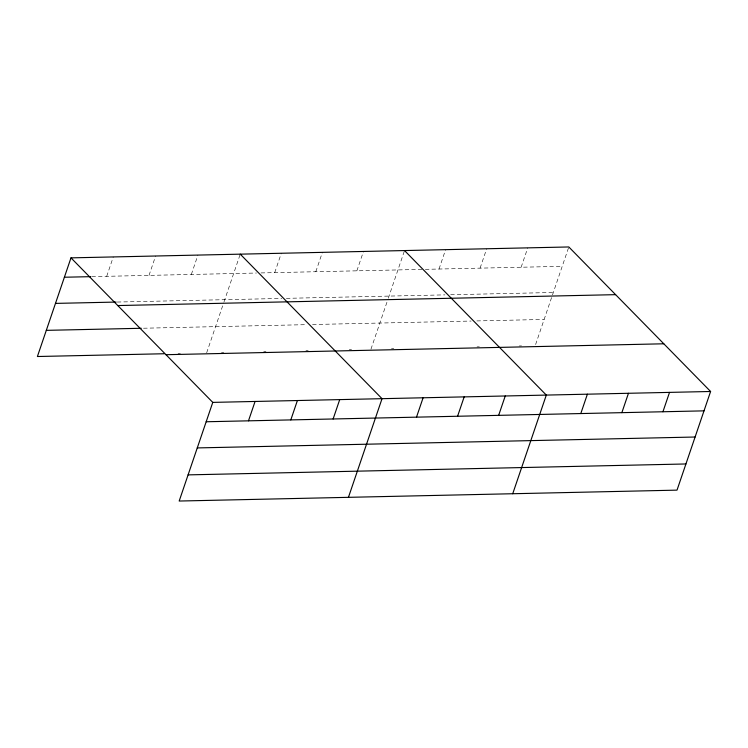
<?xml version="1.0" encoding="UTF-8"?>
<svg xmlns="http://www.w3.org/2000/svg" width="748" height="748" viewBox="0 0 748 748"><rect width="100%" height="100%" fill="white"/><g stroke="black" fill="none" stroke-linecap="round" stroke-linejoin="round"><path stroke-width="0.56" stroke-dasharray="3.74 2.81" d="M106.702 276.311L113.294 256.938M149.02 275.386L155.612 256.012M191.338 274.46L197.93 255.087M206.663 352.804L223.643 302.931M224.017 301.846L240.248 254.161M274.722 272.627L281.313 253.263M315.796 271.73L322.388 252.366M356.871 270.832L363.463 251.459M370.952 349.213L387.932 299.331M388.296 298.246L404.528 250.561M439.011 269.037L445.602 249.664M480.085 268.13L486.677 248.766M521.15 267.232L527.742 247.859M535.605 344.519L568.817 246.962M91.836 276.638L256.471 273.029M261.033 272.926L424.181 269.355M425.322 269.336L562.225 266.335M117.24 302.042L281.79 298.443M286.353 298.34L444.938 294.871M450.642 294.74L553.314 292.496M143.523 328.222L306.839 324.651M312.542 324.52L471.128 321.051M476.831 320.92L544.142 319.452M178.071 353.43L180.362 353.383M221.492 352.486L223.774 352.43M263.707 351.56L265.989 351.504M305.923 350.634L308.204 350.588M349.269 349.681L351.551 349.634M391.485 348.755L393.766 348.708M477.046 346.885L479.337 346.838M519.262 345.959L521.543 345.913"/><path stroke-width="1.12" d="M70.985 257.864L212.769 402.387L179.183 501.038L677.015 490.136L710.6 391.485L568.817 246.962L70.985 257.864L37.4 356.516L164.345 353.739M248.486 420.834L255.077 401.461M290.804 419.909L297.395 400.535M333.122 418.974L339.714 399.61M348.446 497.327L382.032 398.684L240.248 254.161M416.505 417.15L423.097 397.786M457.58 416.253L464.171 396.879M498.645 415.355L505.246 395.982M512.735 493.727L546.311 395.084L404.528 250.561M580.794 413.551L587.386 394.187M621.859 412.653L628.46 393.28M662.934 411.755L669.525 392.382M64.384 277.237L90.695 276.657M55.483 303.398L116.099 302.07M117.773 305.558L615.604 294.656M46.311 330.354L141.232 328.279M165.972 354.702L663.813 343.79M212.769 402.387L710.6 391.485M206.168 421.76L704.008 410.858M197.266 447.921L695.098 437.019M188.085 474.877L685.925 463.966"/></g></svg>
